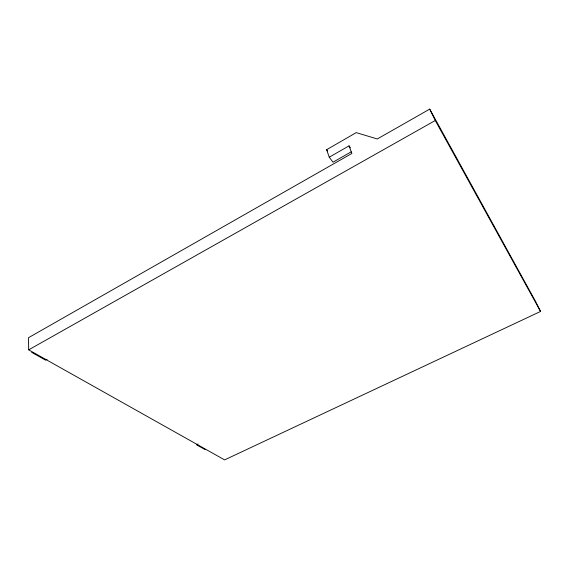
<?xml version="1.0" encoding="UTF-8"?>
<svg xmlns="http://www.w3.org/2000/svg" width="569" height="569" viewBox="0 0 569 569"><rect width="100%" height="100%" fill="white"/><g stroke="black" fill="none" stroke-linecap="round" stroke-linejoin="round"><path stroke-width="0.85" d="M329.259 157.2L326.627 149.704L356.222 132.627L377.297 138.971L429.716 109.106L535.614 301.534L540.55 311.449L224.606 459.894L28.692 349.843L28.45 337.737L351.891 153.445L349.032 145.863L329.259 157.2L333.021 162.201L351.151 151.852M28.692 349.843L435.264 120.507L429.716 109.106M47.056 359.338L45.584 360.156L31.615 352.318M198.076 444.005L196.497 444.766L205.153 449.617M326.627 149.704L327.566 150.963M349.032 145.863L350.39 147.784M435.264 120.507L540.55 311.449"/></g></svg>
